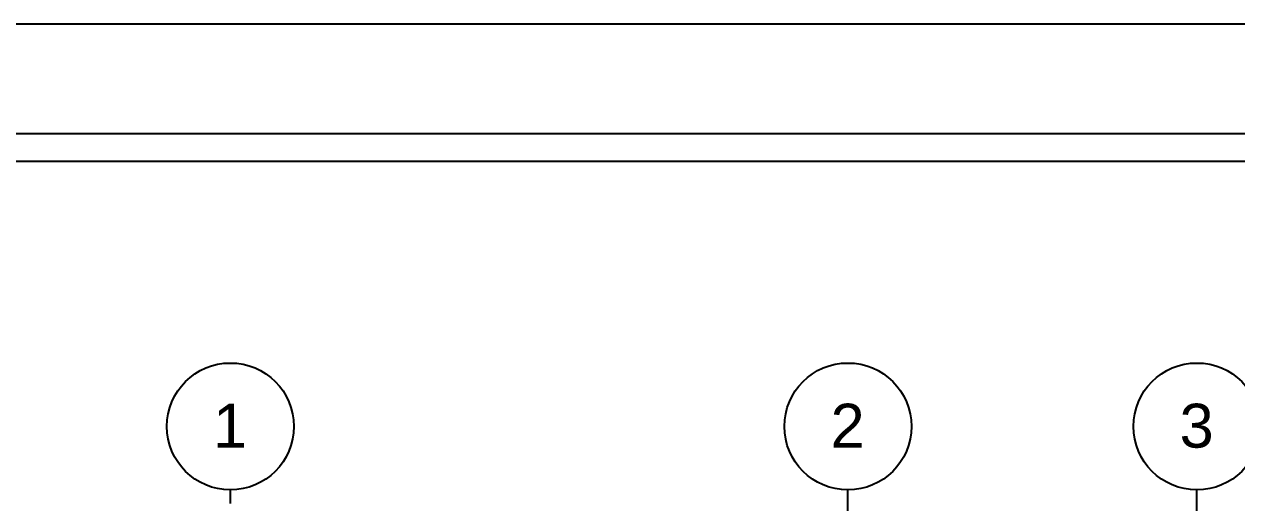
# Model space of a CAD drawing. Header units: millimetres. Extents: x 844 to 2732, y 457 to 943.
# Drawn here: x 2525.49 to 2537.91, y 493.92 to 498.82 of the extents above; entities that cross this region are included whole.
import ezdxf

# ---------------------------------------------------------------- set-up
doc = ezdxf.new("R2010")
doc.units = ezdxf.units.MM
doc.header["$LTSCALE"] = 0.01
doc.linetypes.add('ACAD_ISO10W100', pattern=[18, 12, -3, 0, -3])
for name, color, linetype in [('00-Arm', 7, 'Continuous'), ('03-Ax', 5, 'Continuous'), ('05-Dim', 5, 'Continuous')]:
    doc.layers.add(name, color=color, linetype=linetype)
doc.styles.add('Arial_1', font='arial.ttf', dxfattribs={"height": 0.45})

# ---------------------------------------------------------------- blocks, each defined once
blk = doc.blocks.new('Grid - M_Grid Head - Circle-24584-South')
at = {"layer": '05-Dim'}
blk.add_circle((-7.058, 30.938), 0.65, dxfattribs=at)

msp = doc.modelspace()

# ---------------------------------------------------------------- linework, layer by layer
at = {"layer": '03-Ax', "linetype": 'ACAD_ISO10W100', "ltscale": 6}
for p, q in [((2527.599, 491.552), (2527.599, 494.052)), ((2533.924, 491.063), (2533.924, 494.052)), ((2537.499, 491.063), (2537.499, 494.052))]:
    msp.add_line(p, q, dxfattribs=at)

# ---------------------------------------------------------------- block references
at = {"layer": '05-Dim', "color": 5, "ltscale": 6}
for p in [(2534.657, 463.763), (2540.982, 463.763), (2544.557, 463.763)]:
    msp.add_blockref('Grid - M_Grid Head - Circle-24584-South', p, dxfattribs=at)

# ---------------------------------------------------------------- next in the draw order: texts
at = {"layer": '05-Dim', "color": 5, "ltscale": 6, "char_height": 0.45, "width": 0.42489, "attachment_point": 1, "style": 'Arial_1', "bg_fill": 3, "box_fill_scale": 1.25, "bg_fill_color": 256, "bg_fill_true_color": 13158600, "bg_fill_transparency": 0}
for s, insert in [('1', (2527.421, 494.934)), ('2', (2533.746, 494.934)), ('3', (2537.321, 494.934))]:
    msp.add_mtext(s, dxfattribs=dict(at, insert=insert))

# ---------------------------------------------------------------- next in the draw order: linework, layer by layer
at = {"layer": '00-Arm'}
for points in [[(2515.394, 498.821), (2515.394, 456.678), (2544.894, 456.678), (2544.894, 498.821)], [(2516.272, 497.416), (2516.272, 458.083), (2544.016, 458.083), (2544.016, 497.416)]]:
    msp.add_lwpolyline(points, close=True, dxfattribs=at)
at = {"layer": '00-Arm', "color": 4}
msp.add_lwpolyline([(2515.991, 497.697), (2515.991, 457.802), (2544.297, 457.802), (2544.297, 497.697)], close=True, dxfattribs=at)

doc.saveas('drawing.dxf')
